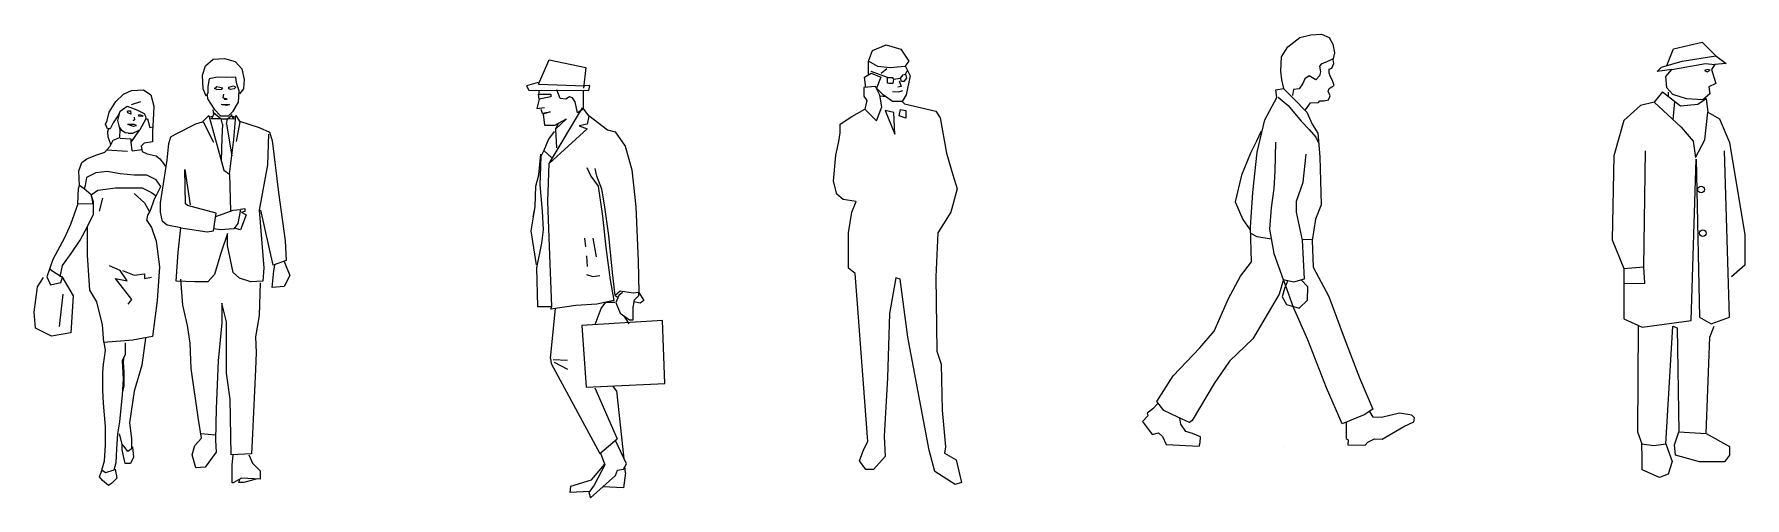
# Model space of a CAD drawing. Extents: x -425 to -263, y 218 to 238.
# Drawn here: x -336.2 to -263.1, y 218.5 to 238.3 of the extents above; entities that cross this region are included whole.
import ezdxf

# ---------------------------------------------------------------- set-up
doc = ezdxf.new("R2010")
doc.units = 0
doc.header["$MEASUREMENT"] = 0
doc.layers.add('People Elevation', color=4, linetype='CONTINUOUS')

msp = doc.modelspace()

# ---------------------------------------------------------------- linework, layer by layer
at = {"layer": 'People Elevation'}
for p, q in [((-282.151, 238.125), (-281.668, 238.247)), ((-281.668, 238.247), (-281.226, 238.268)), ((-281.226, 238.268), (-280.897, 238.135)), ((-300.566, 237.121), (-300.393, 237.58)), ((-300.393, 237.58), (-299.819, 237.81)), ((-299.819, 237.81), (-299.187, 237.637)), ((-299.187, 237.637), (-298.843, 237.121)), ((-282.922, 237.296), (-282.654, 237.725)), ((-282.654, 237.725), (-282.151, 238.125)), ((-280.897, 238.135), (-280.733, 237.838)), ((-280.733, 237.838), (-280.671, 237.48)), ((-280.671, 237.48), (-280.722, 237.224)), ((-266.471, 236.931), (-266.179, 237.638)), ((-266.179, 237.638), (-264.966, 237.931)), ((-264.966, 237.931), (-264.378, 237.344)), ((-329.014, 236.516), (-328.886, 236.923)), ((-328.886, 236.923), (-328.556, 237.202)), ((-328.556, 237.202), (-328.073, 237.228)), ((-328.073, 237.228), (-327.615, 237.101)), ((-327.615, 237.101), (-327.335, 236.796)), ((-327.335, 236.796), (-327.234, 236.338)), ((-314.658, 236.132), (-314.214, 237.168)), ((-314.214, 237.168), (-312.637, 236.847)), ((-312.637, 236.847), (-312.736, 235.96)), ((-300.566, 236.535), (-300.566, 237.121)), ((-300.164, 236.891), (-300.566, 237.121)), ((-299.647, 236.834), (-300.164, 236.891)), ((-299.788, 236.794), (-300.023, 236.589)), ((-299.015, 236.891), (-299.647, 236.834)), ((-298.843, 237.121), (-299.015, 236.891)), ((-298.998, 236.914), (-298.785, 236.489)), ((-282.953, 236.692), (-282.922, 237.296)), ((-281.226, 237.009), (-281.308, 236.907)), ((-281.308, 236.907), (-281.267, 236.661)), ((-281.02, 237.081), (-281.226, 237.009)), ((-280.722, 237.224), (-281.02, 237.081)), ((-280.897, 236.61), (-280.887, 236.774)), ((-280.887, 236.774), (-280.784, 236.815)), ((-280.784, 236.815), (-280.692, 237.019)), ((-280.692, 237.019), (-280.722, 237.183)), ((-266.877, 236.683), (-266.694, 236.866)), ((-266.252, 236.756), (-266.877, 236.683)), ((-266.694, 236.866), (-265.811, 237.123)), ((-266.51, 236.462), (-266.252, 236.756)), ((-266.252, 236.756), (-264.819, 237.013)), ((-265.811, 237.123), (-264.378, 237.344)), ((-264.721, 236.767), (-264.859, 236.714)), ((-264.819, 237.013), (-264.415, 236.976)), ((-264.744, 236.66), (-264.62, 236.737)), ((-264.62, 236.737), (-264.721, 236.767)), ((-264.415, 236.976), (-264.562, 236.756)), ((-264.562, 236.756), (-264.378, 236.168)), ((-263.937, 237.013), (-264.415, 236.976)), ((-264.378, 237.344), (-263.937, 237.013)), ((-328.988, 235.932), (-329.014, 236.516)), ((-328.734, 236.364), (-328.785, 236.033)), ((-328.785, 236.033), (-328.785, 235.754)), ((-328.378, 236.44), (-328.734, 236.364)), ((-328.505, 235.957), (-328.403, 236.033)), ((-328.403, 236.033), (-328.149, 235.983)), ((-327.996, 236.415), (-328.378, 236.44)), ((-327.59, 236.44), (-327.996, 236.415)), ((-327.895, 236.008), (-327.691, 236.059)), ((-327.895, 235.932), (-327.895, 236.008)), ((-327.691, 236.059), (-327.59, 236.008)), ((-327.59, 236.008), (-327.666, 235.932)), ((-327.564, 236.186), (-327.59, 236.44)), ((-327.452, 235.85), (-327.564, 236.186)), ((-327.234, 236.338), (-327.259, 235.932)), ((-314.682, 236.206), (-315.175, 236.058)), ((-315.175, 236.058), (-315.077, 235.886)), ((-314.658, 236.132), (-312.686, 236.058)), ((-312.465, 236.083), (-312.686, 236.058)), ((-312.514, 235.861), (-312.465, 236.083)), ((-300.269, 236.037), (-300.774, 235.991)), ((-300.738, 236.432), (-300.451, 236.604)), ((-300.684, 235.999), (-300.738, 236.432)), ((-299.764, 236.418), (-300.461, 236.676)), ((-300.451, 236.604), (-300.049, 236.432)), ((-300.085, 235.67), (-300.269, 236.037)), ((-300.049, 236.432), (-300.221, 235.972)), ((-299.764, 236.418), (-299.552, 236.418)), ((-299.764, 236.183), (-299.764, 236.418)), ((-299.694, 236.159), (-299.764, 236.183)), ((-299.529, 236.159), (-299.694, 236.159)), ((-299.552, 236.418), (-299.505, 236.347)), ((-299.505, 236.347), (-299.529, 236.159)), ((-299.505, 236.347), (-299.2, 236.395)), ((-299.176, 236.04), (-299.31, 236.003)), ((-299.258, 236.285), (-299.176, 236.04)), ((-299.2, 236.395), (-299.082, 236.536)), ((-299.153, 236.253), (-299.2, 236.395)), ((-299.058, 236.253), (-299.153, 236.253)), ((-299.082, 236.536), (-298.988, 236.559)), ((-298.941, 236.395), (-299.058, 236.253)), ((-298.988, 236.559), (-298.914, 236.712)), ((-298.988, 236.559), (-298.941, 236.395)), ((-298.785, 236.489), (-298.957, 235.685)), ((-282.911, 236.323), (-282.953, 236.692)), ((-282.829, 235.955), (-282.911, 236.323)), ((-282.017, 236.17), (-282.171, 235.935)), ((-281.925, 236.364), (-282.017, 236.17)), ((-281.75, 236.487), (-281.925, 236.364)), ((-281.462, 236.323), (-281.75, 236.487)), ((-281.298, 236.487), (-281.462, 236.323)), ((-281.267, 236.661), (-281.298, 236.487)), ((-280.856, 236.487), (-280.897, 236.61)), ((-280.897, 235.955), (-280.774, 236.027)), ((-280.733, 236.252), (-280.856, 236.487)), ((-280.774, 236.027), (-280.681, 236.078)), ((-280.681, 236.078), (-280.733, 236.252)), ((-266.473, 235.985), (-266.51, 236.462)), ((-264.859, 236.714), (-264.744, 236.66)), ((-264.378, 236.168), (-264.672, 236.021)), ((-264.672, 236.021), (-264.635, 235.727)), ((-332.998, 234.947), (-332.712, 235.392)), ((-332.712, 235.392), (-332.394, 235.71)), ((-332.394, 235.71), (-332.044, 235.868)), ((-332.051, 235.262), (-331.656, 235.394)), ((-332.044, 235.868), (-331.536, 235.9)), ((-331.536, 235.9), (-331.218, 235.678)), ((-331.218, 235.678), (-331.091, 235.201)), ((-328.861, 235.627), (-328.988, 235.932)), ((-328.785, 235.754), (-328.861, 235.627)), ((-328.775, 235.469), (-328.814, 235.705)), ((-328.775, 235.469), (-328.52, 235.063)), ((-328.403, 235.906), (-328.505, 235.957)), ((-328.403, 235.906), (-328.185, 235.929)), ((-328.185, 235.929), (-328.149, 235.983)), ((-328.124, 235.703), (-328.149, 235.55)), ((-328.149, 235.55), (-327.996, 235.525)), ((-327.971, 235.474), (-328.098, 235.474)), ((-327.996, 235.525), (-327.971, 235.474)), ((-327.818, 235.906), (-327.895, 235.932)), ((-327.666, 235.932), (-327.818, 235.906)), ((-327.707, 234.986), (-327.478, 235.368)), ((-327.478, 235.368), (-327.452, 235.85)), ((-327.259, 235.932), (-327.437, 235.728)), ((-315.077, 235.886), (-312.514, 235.861)), ((-314.633, 235.491), (-314.732, 235.097)), ((-314.633, 235.886), (-314.658, 235.713)), ((-314.658, 235.713), (-314.14, 235.713)), ((-314.633, 235.491), (-314.658, 235.713)), ((-314.14, 235.59), (-314.633, 235.491)), ((-314.14, 235.713), (-314.14, 235.59)), ((-313.735, 235.528), (-313.887, 235.894)), ((-313.491, 235.498), (-313.735, 235.528)), ((-313.338, 235.589), (-313.491, 235.498)), ((-313.216, 235.559), (-313.338, 235.589)), ((-313.094, 235.376), (-313.216, 235.559)), ((-313.003, 234.918), (-313.094, 235.376)), ((-312.759, 235.863), (-312.759, 235.071)), ((-300.774, 235.991), (-300.774, 235.624)), ((-300.774, 235.624), (-300.637, 235.44)), ((-300.637, 235.44), (-300.728, 235.073)), ((-299.947, 235.685), (-300.221, 235.972)), ((-299.993, 235.165), (-300.085, 235.67)), ((-299.819, 235.595), (-300.077, 235.623)), ((-299.547, 235.402), (-299.947, 235.685)), ((-299.13, 235.398), (-299.547, 235.402)), ((-299.54, 235.825), (-299.28, 235.81)), ((-299.28, 235.81), (-299.109, 235.869)), ((-298.957, 235.685), (-299.13, 235.398)), ((-299.028, 235.302), (-299.13, 235.398)), ((-299.028, 235.302), (-297.696, 234.981)), ((-283.641, 234.613), (-283.123, 235.566)), ((-283.169, 235.9), (-282.84, 235.949)), ((-283.123, 235.566), (-283.169, 235.9)), ((-283.076, 235.576), (-282.644, 235.218)), ((-282.84, 235.949), (-282.416, 235.519)), ((-282.418, 235.914), (-282.459, 235.658)), ((-282.171, 235.935), (-282.418, 235.914)), ((-282.416, 235.519), (-281.851, 234.946)), ((-281.904, 235.034), (-281.688, 235.341)), ((-281.688, 235.341), (-281.349, 235.351)), ((-281.349, 235.351), (-281.288, 235.423)), ((-281.288, 235.423), (-281.103, 235.423)), ((-281.103, 235.423), (-280.918, 235.464)), ((-280.928, 235.832), (-280.897, 235.955)), ((-280.856, 235.638), (-280.928, 235.832)), ((-280.918, 235.464), (-280.856, 235.638)), ((-267.015, 235.372), (-267.589, 235.228)), ((-266.656, 235.802), (-267.015, 235.372)), ((-267.015, 235.372), (-265.854, 234.295)), ((-266.656, 235.802), (-265.885, 235.213)), ((-266.216, 235.691), (-266.473, 235.985)), ((-266.399, 235.58), (-266.399, 235.801)), ((-265.628, 235.507), (-266.216, 235.691)), ((-266.197, 234.613), (-266.12, 235.393)), ((-265.885, 235.213), (-265.15, 235.287)), ((-264.929, 235.47), (-265.628, 235.507)), ((-265.15, 235.287), (-264.791, 235.526)), ((-264.635, 235.727), (-264.929, 235.47)), ((-264.791, 235.526), (-264.718, 234.941)), ((-333.162, 234.431), (-333.083, 234.59)), ((-333.083, 234.59), (-332.998, 234.947)), ((-332.636, 234.788), (-332.835, 234.491)), ((-332.636, 234.59), (-332.537, 234.987)), ((-332.537, 234.987), (-332.636, 234.788)), ((-332.537, 234.193), (-332.636, 234.59)), ((-332.537, 234.987), (-332.235, 235.201)), ((-332.235, 235.201), (-331.822, 235.043)), ((-332.2, 234.915), (-332.221, 234.996)), ((-332.2, 234.996), (-332.099, 234.996)), ((-332.078, 234.854), (-332.2, 234.915)), ((-332.099, 234.996), (-332.078, 234.854)), ((-331.916, 234.61), (-331.977, 234.569)), ((-331.936, 234.732), (-331.916, 234.61)), ((-331.822, 235.043), (-331.502, 234.887)), ((-331.733, 234.793), (-331.712, 234.834)), ((-331.733, 234.773), (-331.733, 234.793)), ((-331.651, 234.752), (-331.733, 234.773)), ((-331.712, 234.834), (-331.611, 234.813)), ((-331.439, 234.657), (-331.693, 234.193)), ((-331.55, 234.773), (-331.651, 234.752)), ((-331.611, 234.813), (-331.55, 234.773)), ((-331.502, 234.887), (-331.445, 234.772)), ((-331.445, 234.772), (-331.439, 234.657)), ((-331.439, 234.657), (-331.37, 234.651)), ((-331.37, 234.651), (-331.27, 234.289)), ((-331.123, 234.598), (-331.154, 234.121)), ((-331.091, 235.201), (-331.123, 234.598)), ((-329.022, 234.523), (-328.744, 234.8)), ((-328.744, 234.8), (-328.109, 232.458)), ((-328.723, 234.734), (-328.573, 234.764)), ((-328.632, 234.661), (-328.53, 234.839)), ((-328.214, 234.66), (-328.632, 234.661)), ((-328.53, 234.839), (-328.556, 235.042)), ((-328.542, 234.929), (-328.214, 234.66)), ((-328.52, 235.063), (-328.241, 234.783)), ((-328.241, 234.783), (-327.91, 234.783)), ((-327.996, 235.22), (-328.225, 235.271)), ((-328.214, 234.66), (-327.95, 234.66)), ((-328.164, 234.427), (-328.214, 234.66)), ((-328.174, 235.271), (-327.869, 235.271)), ((-327.869, 235.271), (-327.996, 235.22)), ((-327.986, 234.427), (-327.95, 234.66)), ((-327.95, 234.66), (-327.768, 234.819)), ((-327.666, 234.636), (-327.95, 234.66)), ((-327.91, 234.783), (-327.707, 234.986)), ((-327.768, 234.788), (-327.768, 234.839)), ((-327.666, 234.636), (-327.768, 234.788)), ((-327.752, 234.766), (-327.598, 234.728)), ((-327.672, 233.768), (-327.592, 234.8)), ((-327.592, 234.8), (-327.433, 234.562)), ((-327.433, 234.562), (-326.599, 234.284)), ((-314.732, 235.097), (-314.411, 235.146)), ((-314.559, 235.072), (-314.51, 234.899)), ((-314.51, 234.899), (-314.165, 234.949)), ((-314.165, 234.949), (-314.461, 234.85)), ((-314.461, 234.85), (-314.411, 234.382)), ((-314.214, 232.754), (-312.785, 235.121)), ((-313.968, 234.382), (-313.475, 234.653)), ((-313.475, 234.653), (-313.943, 234.209)), ((-312.759, 235.071), (-313.003, 234.918)), ((-312.785, 235.121), (-312.514, 234.776)), ((-312.514, 234.776), (-312.588, 234.431)), ((-312.515, 234.797), (-311.722, 234.187)), ((-301.785, 234.43), (-301.28, 234.751)), ((-301.28, 234.751), (-300.728, 235.073)), ((-300.728, 235.073), (-300.499, 234.843)), ((-300.499, 234.843), (-300.223, 234.567)), ((-300.223, 234.567), (-299.993, 235.165)), ((-299.484, 234.919), (-299.852, 235.01)), ((-299.852, 235.01), (-299.439, 234)), ((-299.439, 234), (-299.484, 234.919)), ((-299.255, 234.781), (-299.209, 235.056)), ((-298.979, 234.689), (-299.255, 234.781)), ((-299.209, 235.056), (-298.979, 235.01)), ((-298.979, 235.01), (-298.979, 234.689)), ((-297.696, 234.981), (-297.512, 234.705)), ((-297.512, 234.705), (-297.236, 233.19)), ((-283.971, 233.229), (-283.641, 234.613)), ((-282.644, 235.218), (-282.089, 234.553)), ((-282.089, 234.553), (-281.75, 234.195)), ((-281.851, 234.946), (-281.615, 234.423)), ((-268.307, 234.582), (-268.738, 233.076)), ((-267.589, 235.228), (-268.307, 234.582)), ((-264.843, 233.755), (-264.718, 234.941)), ((-264.718, 234.941), (-264.215, 234.654)), ((-264.215, 234.654), (-263.785, 233.65)), ((-333.081, 234.228), (-333.162, 234.431)), ((-332.958, 234.228), (-333.081, 234.228)), ((-333.026, 234.228), (-333.081, 234.106)), ((-333.081, 234.106), (-333.06, 233.882)), ((-333.06, 233.882), (-332.979, 233.659)), ((-332.835, 234.491), (-332.958, 234.228)), ((-332.839, 233.74), (-332.552, 233.862)), ((-332.462, 234.157), (-332.578, 234.329)), ((-332.552, 233.862), (-332.537, 234.194)), ((-332.063, 233.781), (-332.531, 233.821)), ((-332.324, 234.063), (-332.462, 234.157)), ((-332.189, 234.044), (-332.324, 234.063)), ((-332.221, 234.427), (-331.956, 234.427)), ((-332.189, 234.044), (-331.986, 234.048)), ((-331.97, 234.329), (-332.158, 234.395)), ((-332.063, 233.659), (-331.693, 234.193)), ((-331.986, 234.048), (-331.779, 234.138)), ((-331.843, 234.356), (-331.97, 234.329)), ((-331.956, 234.427), (-331.855, 234.386)), ((-331.779, 234.138), (-331.703, 234.187)), ((-331.27, 234.289), (-331.142, 234.309)), ((-331.154, 234.121), (-331.154, 233.677)), ((-330.453, 233.609), (-330.373, 233.887)), ((-330.373, 233.887), (-330.175, 234.006)), ((-330.175, 234.006), (-329.301, 234.443)), ((-329.301, 234.443), (-329.022, 234.523)), ((-328.986, 234.527), (-328.543, 233.663)), ((-328.19, 233.843), (-328.218, 232.86)), ((-328.164, 234.427), (-328.19, 233.843)), ((-327.986, 234.427), (-327.765, 233.075)), ((-327.426, 234.527), (-327.573, 233.684)), ((-326.599, 234.284), (-326.162, 234.086)), ((-326.202, 234.006), (-326.241, 232.696)), ((-326.162, 234.086), (-326.043, 233.728)), ((-314.411, 234.382), (-313.968, 234.382)), ((-313.992, 234.11), (-314.239, 233.79)), ((-312.588, 234.234), (-314.214, 232.754)), ((-313.943, 234.209), (-313.799, 234.482)), ((-313.943, 234.209), (-313.894, 233.42)), ((-312.588, 234.431), (-312.933, 234.357)), ((-312.933, 234.357), (-312.588, 234.234)), ((-311.722, 234.187), (-311.386, 234.095)), ((-311.386, 234.095), (-310.959, 233.486)), ((-301.831, 233.695), (-301.785, 234.062)), ((-301.785, 234.062), (-301.785, 234.43)), ((-283.795, 234.126), (-283.991, 233.701)), ((-281.75, 234.195), (-281.462, 233.867)), ((-281.615, 234.423), (-281.38, 234.04)), ((-281.462, 233.867), (-281.339, 233.601)), ((-281.38, 234.04), (-281.285, 233.039)), ((-265.854, 234.295), (-265.337, 233.708)), ((-333.951, 232.946), (-333.57, 233.105)), ((-333.57, 233.105), (-333.189, 233.232)), ((-333.189, 233.232), (-332.966, 233.486)), ((-333.121, 233.333), (-332.226, 233.272)), ((-332.979, 233.659), (-332.942, 233.535)), ((-332.966, 233.486), (-332.839, 233.74)), ((-332.063, 233.659), (-332.063, 233.781)), ((-332.021, 233.295), (-332.063, 233.659)), ((-332.021, 233.295), (-331.61, 233.341)), ((-331.504, 233.613), (-331.631, 233.486)), ((-331.631, 233.486), (-331.599, 233.264)), ((-331.599, 233.264), (-331.377, 233.168)), ((-331.154, 233.677), (-331.504, 233.613)), ((-331.377, 233.168), (-330.996, 233.073)), ((-330.532, 232.894), (-330.453, 233.609)), ((-327.87, 232.299), (-327.672, 233.768)), ((-326.043, 233.728), (-325.765, 231.505)), ((-314.65, 232.266), (-314.558, 233.15)), ((-314.436, 233.297), (-314.559, 233.05)), ((-314.239, 233.79), (-314.436, 233.297)), ((-314.436, 233.297), (-314.116, 233.001)), ((-310.959, 233.486), (-310.685, 232.48)), ((-302.061, 231.995), (-301.969, 233.098)), ((-301.969, 233.098), (-301.831, 233.695)), ((-297.236, 233.19), (-296.96, 232.271)), ((-284.247, 233.188), (-284.638, 232.25)), ((-283.991, 233.701), (-284.247, 233.188)), ((-284.159, 231.513), (-283.971, 233.229)), ((-283.179, 233.657), (-283.209, 232.425)), ((-282.005, 231.956), (-281.869, 233.143)), ((-267.446, 228.34), (-267.374, 233.291)), ((-265.337, 233.708), (-265.243, 233.002)), ((-265.243, 233.002), (-264.843, 233.755)), ((-263.785, 226.188), (-264, 233.291)), ((-263.785, 233.65), (-263.139, 229.703)), ((-334.301, 232.438), (-334.174, 232.787)), ((-334.275, 231.81), (-334.301, 232.438)), ((-334.174, 232.787), (-333.951, 232.946)), ((-333.58, 232.356), (-333.977, 232.158)), ((-333.083, 232.406), (-333.58, 232.356)), ((-332.537, 232.307), (-333.083, 232.406)), ((-330.996, 233.073), (-330.837, 232.946)), ((-330.837, 232.946), (-330.678, 232.755)), ((-330.81, 231.068), (-330.532, 232.894)), ((-330.678, 232.755), (-330.614, 232.628)), ((-329.738, 231.028), (-329.777, 232.497)), ((-329.777, 232.497), (-329.539, 230.988)), ((-328.109, 232.458), (-327.87, 232.299)), ((-326.241, 232.696), (-326.599, 230.75)), ((-314.559, 233.05), (-314.608, 231.842)), ((-314.263, 231.127), (-314.214, 232.754)), ((-312.606, 232.571), (-312.423, 232.205)), ((-312.179, 232.205), (-312.24, 232.541)), ((-310.685, 232.48), (-310.502, 230.894)), ((-283.209, 232.425), (-283.254, 231.678)), ((-281.285, 233.039), (-281.239, 230.988)), ((-268.738, 233.076), (-268.81, 229.488)), ((-265.436, 226.044), (-265.22, 232.932)), ((-265.22, 232.932), (-265.077, 226.188)), ((-334.337, 231.031), (-334.317, 231.682)), ((-334.317, 231.682), (-334.275, 231.81)), ((-334.077, 231.661), (-334.275, 231.81)), ((-334.027, 231.81), (-334.077, 231.661)), ((-333.779, 231.413), (-334.077, 231.661)), ((-333.977, 232.158), (-334.027, 231.81)), ((-333.481, 231.612), (-332.736, 231.711)), ((-332.736, 231.711), (-331.593, 231.711)), ((-331.941, 232.257), (-332.537, 232.307)), ((-331.395, 232.257), (-331.941, 232.257)), ((-331.593, 231.711), (-331.196, 231.512)), ((-330.997, 232.058), (-331.395, 232.257)), ((-330.799, 231.761), (-330.997, 232.058)), ((-330.997, 231.364), (-330.799, 231.761)), ((-327.87, 232.299), (-327.827, 230.709)), ((-314.802, 230.894), (-314.772, 231.779)), ((-314.772, 231.779), (-314.65, 232.266)), ((-314.608, 231.842), (-314.51, 230.708)), ((-312.423, 232.205), (-312.118, 231.779)), ((-311.966, 231.657), (-312.179, 232.205)), ((-312.118, 231.779), (-311.935, 230.498)), ((-311.844, 230.986), (-311.966, 231.657)), ((-301.923, 231.444), (-302.061, 231.995)), ((-296.776, 231.674), (-297.052, 230.664)), ((-296.96, 232.271), (-296.776, 231.674)), ((-284.638, 232.25), (-284.909, 231.106)), ((-283.254, 231.678), (-283.374, 230.857)), ((-282.291, 231.135), (-282.005, 231.956)), ((-334.337, 231.031), (-334.653, 230.141)), ((-333.706, 231.011), (-334.337, 231.031)), ((-333.779, 231.413), (-333.481, 231.612)), ((-333.679, 231.115), (-333.779, 231.413)), ((-333.779, 231.413), (-333.706, 231.011)), ((-333.679, 230.569), (-333.679, 231.115)), ((-333.282, 231.264), (-333.431, 230.718)), ((-331.941, 231.463), (-331.494, 231.066)), ((-331.494, 231.066), (-331.295, 230.718)), ((-331.246, 230.718), (-331.047, 231.264)), ((-331.196, 231.512), (-330.997, 231.364)), ((-331.047, 231.264), (-330.997, 231.364)), ((-330.81, 230.671), (-330.81, 231.068)), ((-329.658, 230.949), (-329.738, 231.028)), ((-328.426, 230.631), (-329.658, 230.949)), ((-325.765, 231.505), (-325.487, 229.44)), ((-314.981, 229.873), (-314.802, 230.894)), ((-314.894, 230.468), (-314.802, 230.894)), ((-314.19, 229.204), (-314.263, 231.127)), ((-311.661, 229.675), (-311.844, 230.986)), ((-310.502, 230.894), (-310.41, 228.578)), ((-301.647, 231.215), (-301.923, 231.444)), ((-301.096, 231.123), (-301.647, 231.215)), ((-301.28, 230.664), (-301.096, 231.123)), ((-284.909, 231.106), (-284.578, 230.359)), ((-284.253, 230.034), (-284.159, 231.513)), ((-282.291, 230.666), (-282.291, 231.135)), ((-281.239, 230.988), (-281.474, 230.368)), ((-333.928, 230.073), (-333.679, 230.569)), ((-331.395, 230.321), (-331.345, 230.55)), ((-331.395, 230.321), (-331.196, 230.023)), ((-331.345, 230.55), (-331.246, 230.718)), ((-330.731, 230.274), (-330.81, 230.671)), ((-330.532, 230.115), (-330.731, 230.274)), ((-328.546, 229.877), (-328.426, 230.631)), ((-328.449, 230.49), (-327.711, 230.75)), ((-327.711, 230.75), (-327.394, 230.79)), ((-327.513, 230.194), (-327.672, 229.956)), ((-327.394, 230.79), (-327.513, 230.194)), ((-327.201, 230.812), (-327.394, 230.79)), ((-327.155, 230.552), (-327.394, 229.916)), ((-327.354, 230.671), (-327.201, 230.719)), ((-327.354, 230.671), (-327.155, 230.552)), ((-327.201, 230.719), (-327.201, 230.812)), ((-326.599, 230.75), (-326.4, 228.288)), ((-326.003, 228.407), (-326.519, 230.75)), ((-314.51, 230.708), (-314.461, 229.919)), ((-311.935, 230.498), (-311.783, 229.157)), ((-301.418, 229.791), (-301.28, 230.664)), ((-297.052, 230.664), (-297.604, 229.791)), ((-284.578, 230.359), (-284.277, 229.934)), ((-283.374, 230.857), (-283.434, 229.948)), ((-282.035, 229.479), (-282.291, 230.666)), ((-281.474, 230.368), (-281.615, 229.462)), ((-334.907, 229.569), (-335.416, 228.648)), ((-334.653, 230.141), (-334.907, 229.569)), ((-334.621, 228.902), (-334.24, 229.474)), ((-334.24, 229.474), (-333.928, 230.059)), ((-333.928, 228.832), (-333.928, 230.073)), ((-331.196, 230.023), (-330.997, 229.428)), ((-329.936, 229.996), (-330.532, 230.115)), ((-330.055, 228.963), (-329.936, 229.996)), ((-329.936, 229.996), (-328.824, 229.837)), ((-328.824, 229.837), (-328.546, 229.877)), ((-328.268, 229.916), (-328.532, 229.96)), ((-327.672, 229.956), (-328.268, 229.916)), ((-327.95, 229.758), (-328.228, 228.924)), ((-327.95, 229.241), (-327.95, 229.758)), ((-327.394, 229.916), (-327.655, 229.982)), ((-325.487, 229.44), (-325.447, 228.606)), ((-314.751, 228.425), (-314.981, 229.873)), ((-314.461, 229.919), (-314.535, 229.352)), ((-312.693, 229.566), (-312.655, 229.185)), ((-312.35, 229.566), (-312.198, 228.766)), ((-311.508, 228.09), (-311.661, 229.675)), ((-301.418, 228.275), (-301.418, 229.791)), ((-297.604, 229.791), (-297.696, 227.908)), ((-284.206, 228.556), (-284.253, 230.034)), ((-284.247, 229.772), (-283.976, 229.626)), ((-283.976, 229.626), (-283.374, 229.538)), ((-283.434, 229.948), (-283.254, 228.907)), ((-281.944, 227.823), (-282.035, 229.479)), ((-282.005, 229.508), (-281.643, 229.523)), ((-281.615, 229.462), (-281.569, 228.317)), ((-268.81, 229.488), (-268.307, 228.269)), ((-263.139, 229.703), (-263.139, 228.412)), ((-335.003, 228.394), (-334.621, 228.902)), ((-333.828, 227.343), (-333.928, 228.832)), ((-330.997, 229.428), (-330.849, 228.336)), ((-330.135, 227.732), (-330.055, 228.963)), ((-328.228, 228.924), (-328.506, 228.01)), ((-327.711, 228.09), (-327.95, 229.241)), ((-314.535, 229.352), (-314.756, 228.291)), ((-314.091, 226.639), (-314.19, 229.204)), ((-312.617, 228.804), (-312.579, 228.347)), ((-311.783, 229.157), (-311.6, 227.785)), ((-283.254, 228.907), (-282.862, 227.794)), ((-335.416, 228.648), (-335.67, 227.917)), ((-335.447, 228.172), (-335.511, 228.235)), ((-335.257, 228.045), (-335.447, 228.172)), ((-335.003, 227.886), (-335.257, 228.045)), ((-335.098, 227.917), (-335.003, 228.394)), ((-332.537, 228.187), (-332.984, 228.385)), ((-332.239, 227.74), (-332.537, 228.187)), ((-332.438, 228.187), (-331.941, 227.988)), ((-331.941, 227.988), (-331.494, 228.038)), ((-331.494, 228.038), (-331.494, 227.839)), ((-330.849, 228.336), (-330.948, 226.896)), ((-328.506, 228.01), (-328.784, 227.693)), ((-327.433, 227.852), (-327.711, 228.09)), ((-326.4, 228.288), (-326.44, 227.732)), ((-326.043, 227.454), (-325.963, 228.169)), ((-325.447, 228.606), (-326.003, 228.407)), ((-325.963, 228.169), (-325.924, 228.407)), ((-325.526, 228.566), (-325.288, 227.971)), ((-325.288, 227.971), (-325.526, 227.494)), ((-314.756, 228.291), (-314.707, 226.639)), ((-312.617, 228.004), (-312.35, 227.928)), ((-311.386, 227.114), (-311.508, 228.09)), ((-310.41, 228.578), (-310.38, 227.236)), ((-301.142, 228.046), (-301.418, 228.275)), ((-301.05, 226.943), (-301.142, 228.046)), ((-284.677, 227.936), (-284.206, 228.556)), ((-281.569, 228.317), (-280.909, 227.077)), ((-268.307, 228.269), (-267.446, 228.34)), ((-268.307, 228.269), (-268.307, 227.623)), ((-267.406, 227.645), (-267.446, 228.34)), ((-263.139, 228.412), (-263.713, 227.91)), ((-336.205, 226.406), (-336.058, 227.487)), ((-336.058, 227.487), (-335.813, 227.879)), ((-335.67, 227.917), (-335.511, 227.568)), ((-335.511, 227.568), (-335.066, 227.663)), ((-335.066, 227.663), (-335.003, 227.886)), ((-335.027, 227.929), (-334.537, 227.094)), ((-333.53, 226.847), (-333.828, 227.343)), ((-332.04, 226.946), (-332.736, 227.839)), ((-332.736, 227.839), (-332.239, 227.74)), ((-331.494, 227.839), (-331.196, 227.889)), ((-329.34, 227.693), (-330.135, 227.732)), ((-329.857, 226.7), (-329.936, 227.812)), ((-328.784, 227.693), (-329.34, 227.693)), ((-326.956, 227.693), (-327.433, 227.852)), ((-326.44, 227.732), (-326.956, 227.693)), ((-326.559, 227.653), (-326.599, 226.263)), ((-325.526, 227.494), (-326.043, 227.454)), ((-312.35, 227.928), (-312.045, 227.966)), ((-311.6, 227.785), (-311.447, 226.901)), ((-311.173, 227.297), (-311.386, 227.114)), ((-310.624, 227.206), (-311.173, 227.297)), ((-299.396, 227.862), (-299.672, 226.346)), ((-299.212, 227.816), (-299.396, 227.862)), ((-298.89, 225.336), (-299.212, 227.816)), ((-297.696, 227.908), (-297.65, 224.739)), ((-285.195, 226.981), (-284.677, 227.936)), ((-282.84, 227.792), (-283.029, 227.172)), ((-282.802, 227.412), (-282.893, 227.061)), ((-282.862, 227.794), (-282.396, 227.691)), ((-282.416, 226.6), (-282.84, 227.792)), ((-282.652, 227.749), (-282.802, 227.412)), ((-282.396, 227.691), (-281.944, 227.823)), ((-281.809, 227.486), (-282.08, 227.764)), ((-281.824, 226.914), (-281.809, 227.486)), ((-268.307, 227.623), (-267.406, 227.645)), ((-268.307, 227.623), (-268.307, 226.116)), ((-334.981, 227.174), (-335.134, 225.793)), ((-334.537, 227.094), (-334.635, 225.522)), ((-333.282, 225.854), (-333.53, 226.847)), ((-332.189, 226.747), (-332.04, 226.946)), ((-330.948, 226.896), (-331.146, 225.358)), ((-329.658, 225.826), (-329.857, 226.7)), ((-327.989, 225.985), (-328.188, 226.779)), ((-328.188, 226.779), (-328.188, 225.946)), ((-314.707, 226.639), (-314.091, 226.639)), ((-314.154, 224.424), (-313.936, 226.576)), ((-313.064, 226.688), (-314.131, 226.535)), ((-314.131, 226.535), (-314.091, 226.639)), ((-312.179, 226.749), (-313.064, 226.688)), ((-312.248, 225.87), (-311.981, 226.556)), ((-311.447, 226.901), (-312.179, 226.749)), ((-311.981, 226.556), (-311.79, 226.823)), ((-311.79, 226.823), (-311.409, 226.823)), ((-311.386, 227.114), (-311.264, 227.023)), ((-311.234, 227.114), (-311.356, 226.809)), ((-311.356, 226.809), (-311.173, 226.352)), ((-311.081, 227.236), (-311.234, 227.114)), ((-310.38, 227.236), (-310.624, 227.206)), ((-310.624, 226.596), (-310.563, 226.931)), ((-310.624, 226.078), (-310.624, 226.596)), ((-310.319, 226.779), (-310.593, 226.84)), ((-310.563, 226.931), (-310.38, 227.114)), ((-310.38, 227.114), (-310.38, 227.236)), ((-310.38, 227.236), (-310.166, 226.901)), ((-310.166, 226.901), (-310.319, 226.779)), ((-300.591, 220.881), (-301.05, 226.943)), ((-285.807, 225.597), (-285.195, 226.981)), ((-283.029, 227.172), (-284.159, 225.264)), ((-282.893, 227.061), (-282.712, 226.724)), ((-282.712, 226.724), (-282.17, 226.577)), ((-281.803, 225.216), (-282.416, 226.6)), ((-282.17, 226.577), (-281.824, 226.914)), ((-280.909, 227.077), (-280.249, 225.311)), ((-336.156, 225.719), (-336.205, 226.406)), ((-333.232, 225.109), (-333.282, 225.854)), ((-329.539, 225.072), (-329.658, 225.826)), ((-328.188, 225.946), (-328.347, 224.317)), ((-327.989, 225.27), (-327.989, 225.985)), ((-326.599, 226.263), (-326.758, 225.35)), ((-309.365, 226.04), (-312.812, 225.826)), ((-312.812, 225.826), (-312.629, 223.205)), ((-311.173, 226.352), (-310.776, 226.078)), ((-310.799, 225.908), (-310.989, 226.213)), ((-310.776, 226.078), (-310.624, 226.078)), ((-309.274, 223.357), (-309.365, 226.04)), ((-299.672, 226.346), (-299.763, 223.591)), ((-268.307, 226.116), (-267.518, 225.757)), ((-267.686, 225.809), (-267.723, 221.291)), ((-267.518, 225.757), (-265.436, 226.044)), ((-266.51, 220.776), (-266.216, 225.809)), ((-266.216, 225.809), (-266.032, 225.736)), ((-265.077, 226.188), (-264.574, 225.901)), ((-264.635, 225.331), (-264.452, 225.809)), ((-264.574, 225.901), (-263.785, 226.188)), ((-335.469, 225.375), (-336.156, 225.719)), ((-334.635, 225.522), (-335.469, 225.375)), ((-331.991, 225.209), (-333.232, 225.109)), ((-333.162, 224.778), (-333.217, 225.111)), ((-332.327, 225.096), (-332.327, 224.58)), ((-331.146, 225.358), (-331.991, 225.209)), ((-331.453, 225.294), (-331.612, 224.143)), ((-329.499, 224), (-329.539, 225.072)), ((-327.989, 224.437), (-327.989, 225.27)), ((-326.758, 225.35), (-326.718, 224.675)), ((-297.971, 220.513), (-298.89, 225.336)), ((-286.42, 224.882), (-285.807, 225.597)), ((-284.159, 225.264), (-285.148, 224.31)), ((-281.003, 223.165), (-281.803, 225.216)), ((-280.249, 225.311), (-279.59, 223.595)), ((-266.032, 225.736), (-265.958, 221.291)), ((-264.782, 221.217), (-264.635, 225.331)), ((-333.241, 224.183), (-333.201, 224.461)), ((-333.201, 224.461), (-333.162, 224.778)), ((-332.327, 224.58), (-332.446, 224.341)), ((-332.446, 224.341), (-332.407, 223.547)), ((-332.395, 224.277), (-332.362, 224.505)), ((-328.347, 224.317), (-328.426, 222.292)), ((-327.989, 223.801), (-327.989, 224.437)), ((-326.718, 224.675), (-326.758, 223.96)), ((-314.154, 224.424), (-314.124, 224.211)), ((-314.04, 224.384), (-313.43, 224.346)), ((-297.65, 224.739), (-297.466, 224.188)), ((-287.55, 223.69), (-286.42, 224.882)), ((-333.281, 223.825), (-333.241, 224.183)), ((-333.281, 223.071), (-333.281, 223.825)), ((-332.362, 223.806), (-332.395, 224.277)), ((-332.362, 223.253), (-332.362, 223.806)), ((-331.612, 224.143), (-331.93, 223.031)), ((-329.181, 221.816), (-329.499, 224)), ((-327.831, 222.689), (-327.989, 223.801)), ((-326.758, 223.96), (-326.877, 221.22)), ((-314.124, 224.211), (-312.05, 220.37)), ((-314.001, 224.27), (-313.43, 223.965)), ((-299.763, 223.591), (-299.901, 221.11)), ((-297.466, 224.188), (-297.42, 222.213)), ((-288.257, 222.593), (-287.55, 223.69)), ((-285.148, 224.31), (-285.807, 223.356)), ((-279.59, 223.595), (-279.025, 222.259)), ((-333.241, 222.515), (-333.281, 223.071)), ((-332.446, 222.872), (-332.566, 221.721)), ((-332.407, 223.547), (-332.446, 222.872)), ((-332.427, 222.944), (-332.362, 223.253)), ((-331.93, 223.031), (-332.129, 221.681)), ((-312.629, 223.205), (-309.274, 223.357)), ((-312.263, 223.174), (-311.3, 220.993)), ((-311.333, 223.05), (-311.491, 223.255)), ((-311.333, 223.05), (-311.013, 220.139)), ((-285.807, 223.356), (-286.749, 221.781)), ((-280.343, 221.639), (-281.003, 223.165)), ((-333.162, 221.522), (-333.241, 222.515)), ((-328.426, 222.292), (-328.466, 220.942)), ((-327.791, 220.307), (-327.831, 222.689)), ((-297.42, 222.213), (-297.282, 220.651)), ((-288.43, 222.277), (-288.667, 222.085)), ((-288.204, 222.501), (-288.43, 222.277)), ((-287.957, 222.199), (-288.257, 222.593)), ((-287.351, 221.923), (-287.957, 222.199)), ((-279.025, 222.259), (-279.401, 222.02)), ((-279.016, 221.922), (-279.155, 222.154)), ((-333.162, 220.728), (-333.162, 221.522)), ((-332.566, 221.721), (-332.645, 221.204)), ((-332.129, 221.681), (-332.049, 221.006)), ((-329.062, 221.022), (-329.181, 221.816)), ((-288.639, 221.98), (-288.865, 221.736)), ((-288.865, 221.736), (-288.452, 221.174)), ((-288.667, 222.085), (-288.639, 221.98)), ((-286.861, 221.694), (-287.351, 221.923)), ((-287.225, 221.616), (-287.269, 221.876)), ((-287.016, 221.304), (-287.225, 221.616)), ((-286.749, 221.781), (-286.861, 221.694)), ((-279.401, 222.02), (-280.343, 221.639)), ((-280.165, 221.711), (-280.165, 221.182)), ((-278.653, 221.906), (-279.016, 221.922)), ((-277.885, 222.085), (-278.653, 221.906)), ((-278.629, 220.982), (-277.698, 221.52)), ((-277.361, 222), (-277.885, 222.085)), ((-277.698, 221.52), (-277.27, 221.725)), ((-277.246, 221.894), (-277.361, 222)), ((-277.27, 221.725), (-277.246, 221.894)), ((-333.201, 220.053), (-333.162, 220.728)), ((-332.645, 221.204), (-332.685, 220.569)), ((-332.446, 220.768), (-332.566, 221.204)), ((-332.327, 220.609), (-332.446, 220.768)), ((-332.446, 220.529), (-332.446, 220.768)), ((-332.049, 221.006), (-332.049, 220.569)), ((-329.459, 220.307), (-329.34, 220.704)), ((-329.34, 220.704), (-329.062, 221.022)), ((-329.075, 221.223), (-328.478, 221.16)), ((-328.466, 220.942), (-328.426, 220.426)), ((-326.877, 221.22), (-326.917, 220.347)), ((-312.05, 220.37), (-311.3, 220.993)), ((-310.913, 219.926), (-311.382, 220.925)), ((-300.774, 220.559), (-300.591, 220.881)), ((-299.901, 221.11), (-299.855, 220.238)), ((-288.452, 221.174), (-288.182, 221.252)), ((-288.182, 221.252), (-288.006, 221.091)), ((-288.006, 221.091), (-287.858, 220.747)), ((-287.858, 220.747), (-286.449, 220.685)), ((-286.735, 221.216), (-287.016, 221.304)), ((-286.388, 221.08), (-286.735, 221.216)), ((-286.449, 220.685), (-286.399, 220.831)), ((-286.399, 220.831), (-286.388, 221.08)), ((-280.165, 221.182), (-280.165, 221.013)), ((-280.165, 221.013), (-280.086, 220.955)), ((-280.086, 220.955), (-280.092, 220.737)), ((-280.092, 220.737), (-279.361, 220.721)), ((-279.361, 220.721), (-279.24, 220.855)), ((-279.24, 220.855), (-278.949, 220.998)), ((-278.949, 220.998), (-278.629, 220.982)), ((-267.723, 221.291), (-267.539, 220.776)), ((-267.539, 220.776), (-267.024, 220.703)), ((-267.52, 220.17), (-267.539, 220.776)), ((-267.024, 220.703), (-266.51, 220.776)), ((-266.51, 220.776), (-266.234, 220.033)), ((-266.142, 220.74), (-265.958, 221.291)), ((-266.105, 220.299), (-266.142, 220.74)), ((-265.958, 221.291), (-264.782, 221.217)), ((-264.782, 221.217), (-263.79, 220.666)), ((-263.79, 220.666), (-263.79, 220.299)), ((-333.321, 219.656), (-333.201, 220.053)), ((-332.725, 219.973), (-332.804, 219.656)), ((-332.685, 220.569), (-332.725, 219.973)), ((-332.407, 220.331), (-332.446, 220.529)), ((-332.327, 219.934), (-332.407, 220.331)), ((-332.208, 220.45), (-332.327, 220.609)), ((-332.089, 219.934), (-332.327, 219.934)), ((-332.049, 220.569), (-332.208, 220.45)), ((-331.97, 220.212), (-332.089, 219.934)), ((-332.009, 220.649), (-331.97, 220.212)), ((-329.301, 219.751), (-329.459, 220.307)), ((-328.426, 220.426), (-328.903, 219.791)), ((-326.917, 220.347), (-327.791, 220.307)), ((-327.751, 219.87), (-327.711, 220.307)), ((-327.036, 220.307), (-326.877, 219.95)), ((-326.877, 219.95), (-326.559, 219.632)), ((-312.019, 220.383), (-311.828, 219.887)), ((-300.958, 220.054), (-300.774, 220.559)), ((-300.682, 219.687), (-300.958, 220.054)), ((-299.855, 220.238), (-300.361, 219.687)), ((-297.741, 219.595), (-297.971, 220.513)), ((-297.282, 220.651), (-297.328, 220.376)), ((-297.328, 220.376), (-296.822, 220.1)), ((-296.822, 220.1), (-296.593, 219.135)), ((-267.52, 219.665), (-267.52, 220.17)), ((-266.234, 220.033), (-266.418, 219.481)), ((-265.076, 220.005), (-266.105, 220.299)), ((-264.01, 220.005), (-265.076, 220.005)), ((-263.79, 220.299), (-264.01, 220.005)), ((-333.411, 219.377), (-333.348, 219.568)), ((-333.284, 219.219), (-333.411, 219.377)), ((-333.348, 219.568), (-333.284, 219.663)), ((-333.162, 219.537), (-333.321, 219.656)), ((-333.03, 218.996), (-333.284, 219.219)), ((-332.804, 219.656), (-333.162, 219.537)), ((-332.68, 219.314), (-332.903, 219.091)), ((-332.744, 219.695), (-332.68, 219.314)), ((-328.903, 219.791), (-329.301, 219.751)), ((-327.751, 219.116), (-327.751, 219.87)), ((-327.354, 219.314), (-327.711, 219.116)), ((-327.459, 219.13), (-327.423, 219.276)), ((-326.559, 219.275), (-327.354, 219.314)), ((-326.682, 219.281), (-327.245, 219.13)), ((-326.559, 219.632), (-326.559, 219.275)), ((-313.277, 218.973), (-312.4, 219.24)), ((-312.438, 218.478), (-311.371, 219.43)), ((-312.4, 219.24), (-311.838, 219.914)), ((-311.828, 219.887), (-312.286, 219.011)), ((-311.371, 219.43), (-311.294, 219.659)), ((-311.294, 219.659), (-311.028, 219.697)), ((-311.028, 219.697), (-310.913, 219.926)), ((-310.951, 219.545), (-311.028, 218.897)), ((-310.951, 219.545), (-310.972, 219.808)), ((-300.361, 219.687), (-300.682, 219.687)), ((-296.868, 219.044), (-297.741, 219.595)), ((-266.785, 219.344), (-267.52, 219.665)), ((-266.418, 219.481), (-266.785, 219.344)), ((-332.903, 219.091), (-333.03, 218.996)), ((-327.711, 219.116), (-327.751, 219.116)), ((-327.245, 219.13), (-327.459, 219.13)), ((-313.315, 218.706), (-313.277, 218.973)), ((-312.489, 218.741), (-313.315, 218.706)), ((-312.286, 219.011), (-312.515, 218.706)), ((-312.515, 218.706), (-312.438, 218.478)), ((-311.028, 218.897), (-311.91, 218.949)), ((-296.593, 219.135), (-296.868, 219.044))]:
    msp.add_line(p, q, dxfattribs=at)
for centre, radius in [((-265.005, 231.641), 0.144), ((-264.933, 229.775), 0.144), ((-282.801, 220.685), 0.00000977)]:
    msp.add_circle(centre, radius, dxfattribs=at)

doc.saveas('drawing.dxf')
